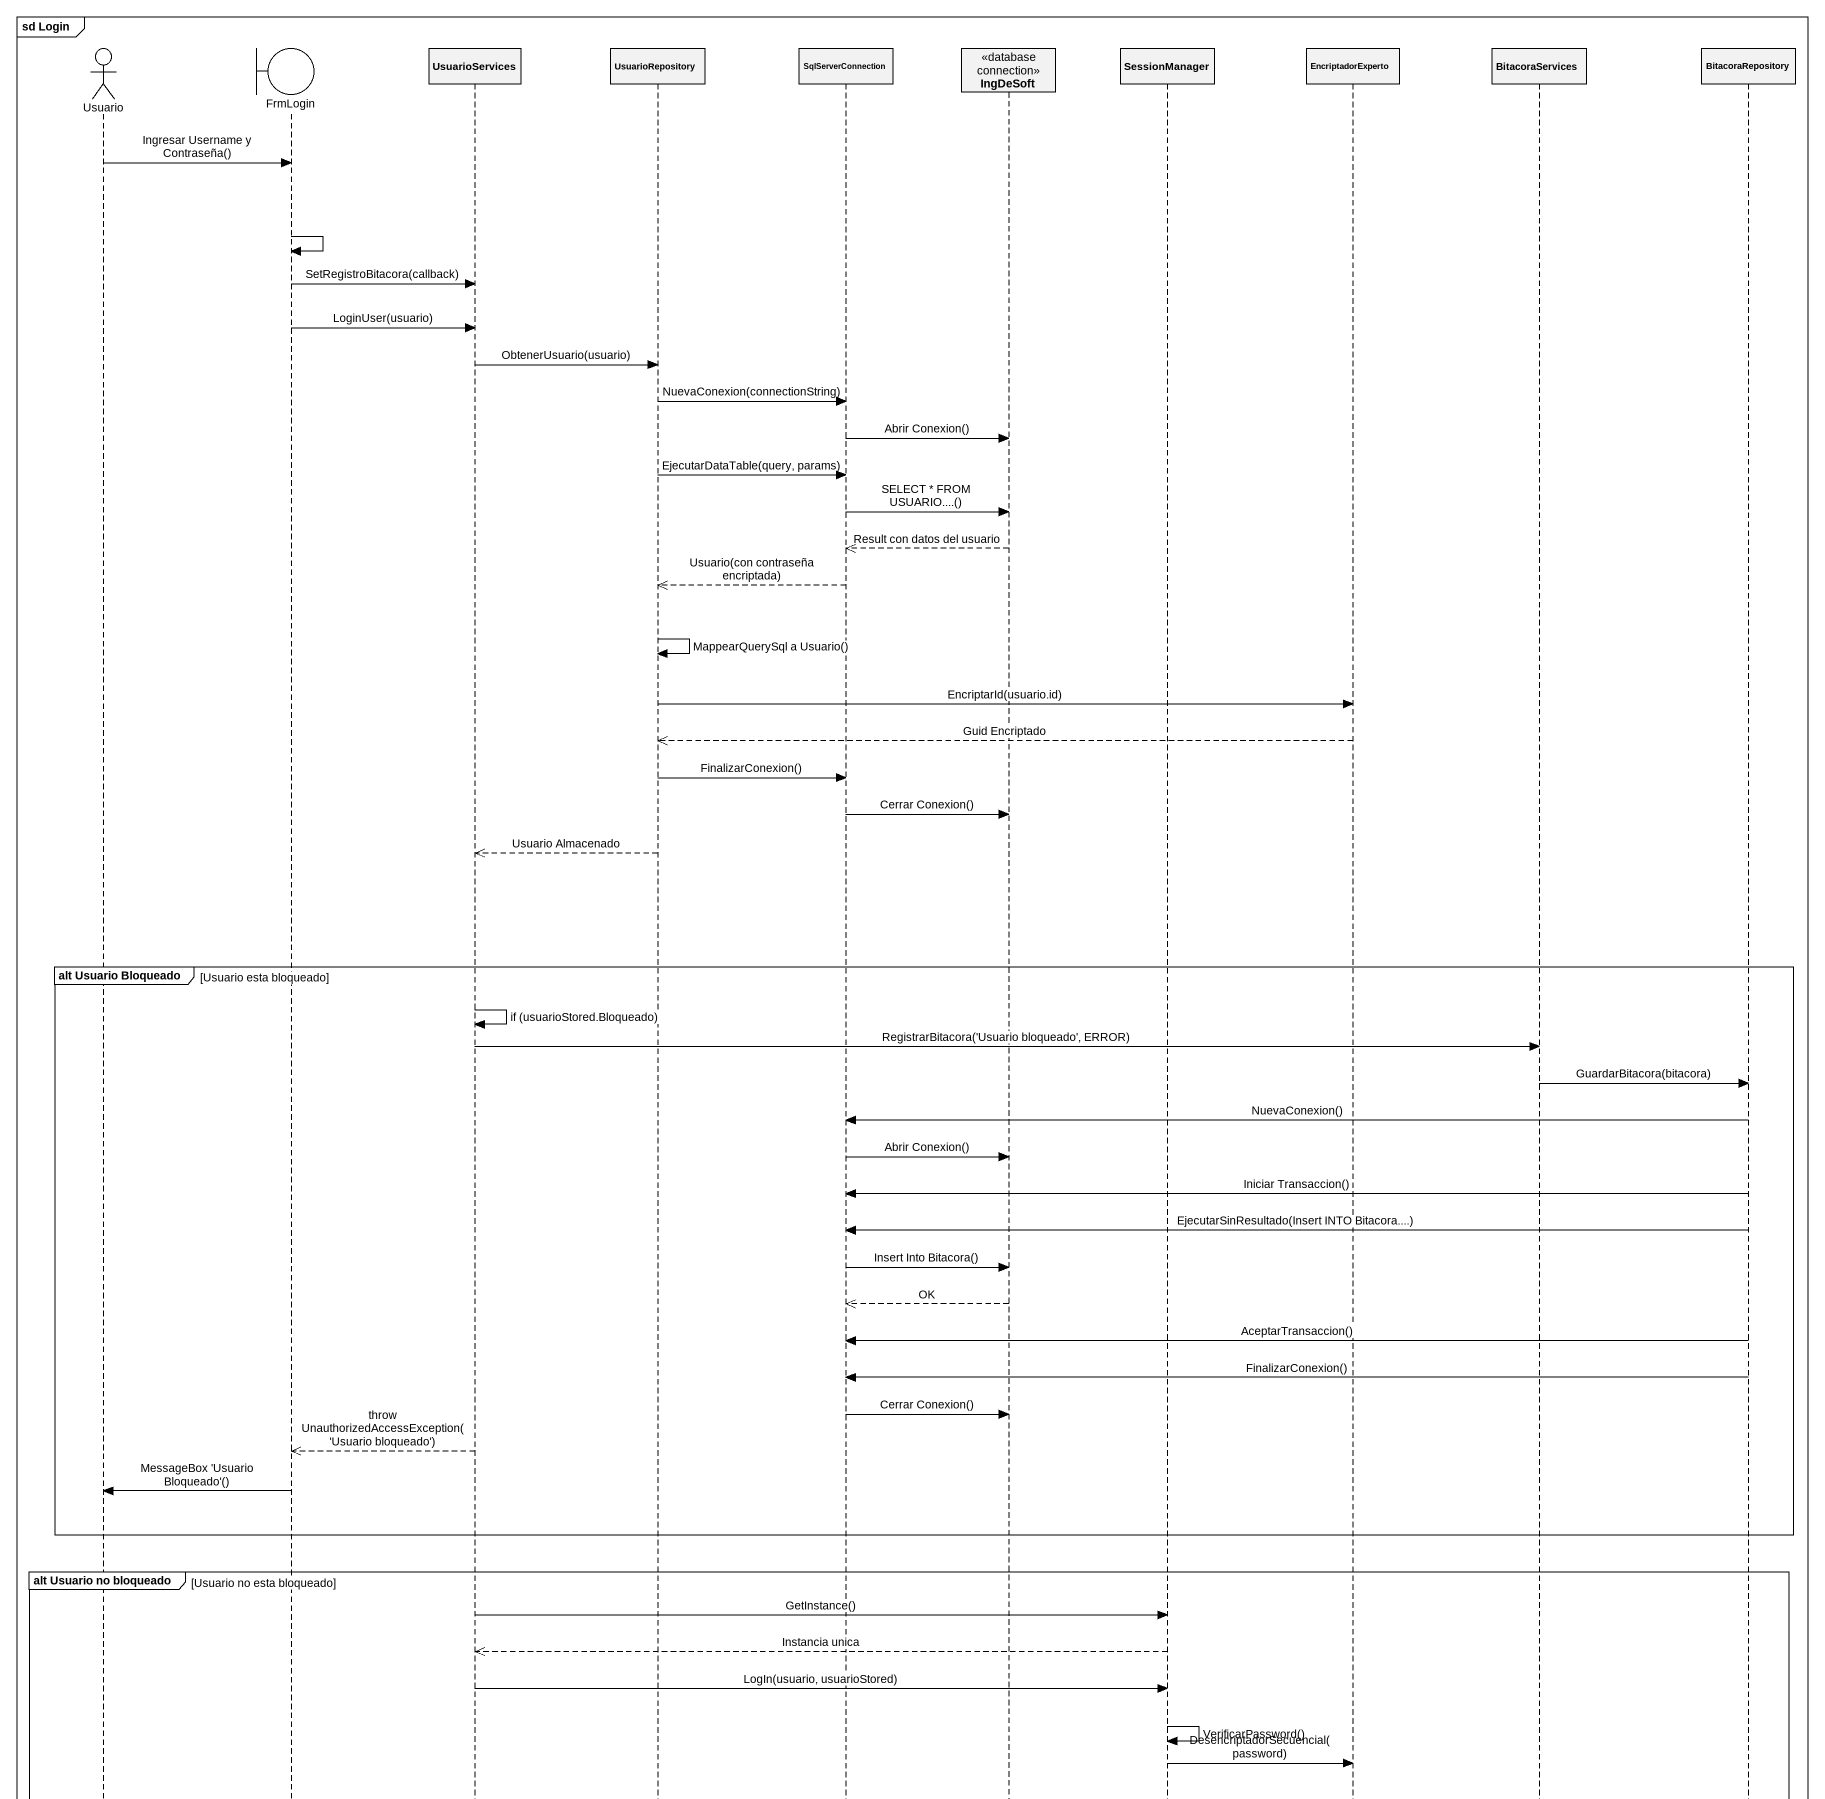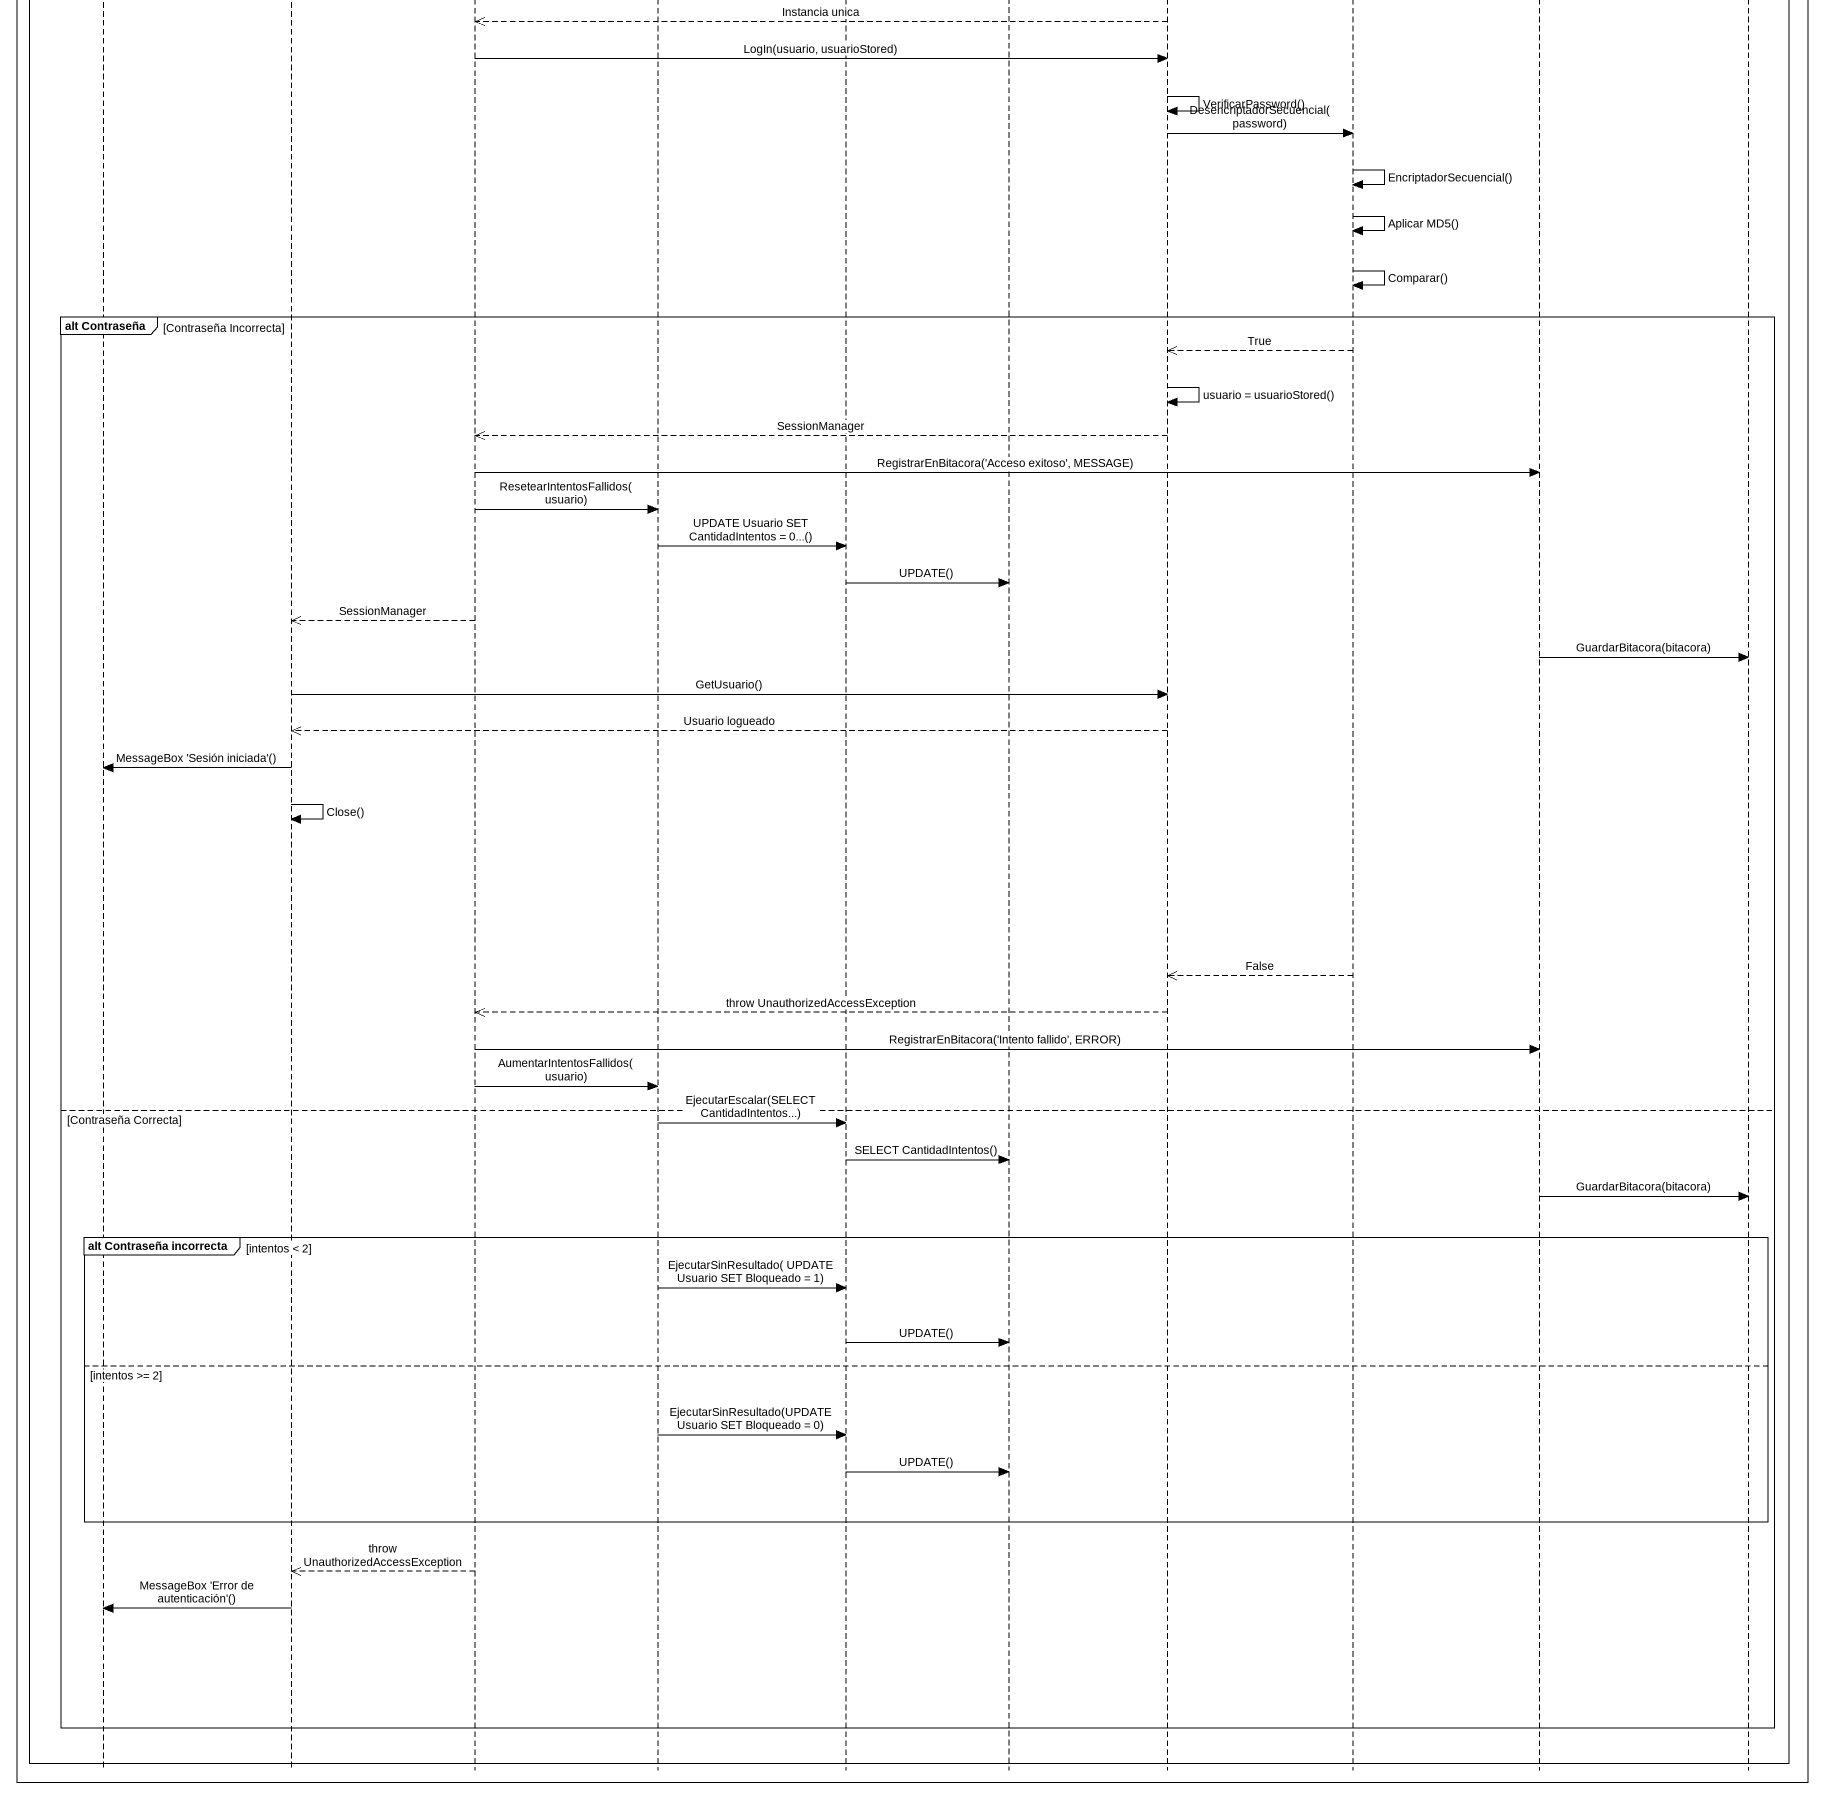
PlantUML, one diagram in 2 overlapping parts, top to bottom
@startuml
mainframe sd Login
hide footbox
actor Usuario
boundary FrmLogin
participant UsuarioServices
participant UsuarioRepository
participant SqlServerConnection
participant IngDeSoft <<database connection>>
participant SessionManager
participant EncriptadorExperto
participant BitacoraServices
participant BitacoraRepository

Usuario -> FrmLogin : Ingresar Username y Contraseña()
FrmLogin -> FrmLogin
FrmLogin -> UsuarioServices : SetRegistroBitacora(callback)
FrmLogin -> UsuarioServices : LoginUser(usuario)
UsuarioServices -> UsuarioRepository : ObtenerUsuario(usuario)
UsuarioRepository -> SqlServerConnection : NuevaConexion(connectionString)
SqlServerConnection -> IngDeSoft : Abrir Conexion()
UsuarioRepository -> SqlServerConnection : EjecutarDataTable(query, params)
SqlServerConnection -> IngDeSoft : SELECT * FROM USUARIO....()
IngDeSoft -->> SqlServerConnection : Result con datos del usuario
SqlServerConnection -->> UsuarioRepository : Usuario(con contraseña encriptada)
UsuarioRepository -> UsuarioRepository : MappearQuerySql a Usuario()
UsuarioRepository -> EncriptadorExperto : EncriptarId(usuario.id)
EncriptadorExperto -->> UsuarioRepository : Guid Encriptado
UsuarioRepository -> SqlServerConnection : FinalizarConexion()
SqlServerConnection -> IngDeSoft : Cerrar Conexion()
UsuarioRepository -->> UsuarioServices : Usuario Almacenado
group alt Usuario Bloqueado [Usuario esta bloqueado]
  UsuarioServices -> UsuarioServices : if (usuarioStored.Bloqueado)
  UsuarioServices -> BitacoraServices : RegistrarBitacora('Usuario bloqueado', ERROR)
  BitacoraServices -> BitacoraRepository : GuardarBitacora(bitacora)
  BitacoraRepository -> SqlServerConnection : NuevaConexion()
  SqlServerConnection -> IngDeSoft : Abrir Conexion()
  BitacoraRepository -> SqlServerConnection : Iniciar Transaccion()
  BitacoraRepository -> SqlServerConnection : EjecutarSinResultado(Insert INTO Bitacora....)
  SqlServerConnection -> IngDeSoft : Insert Into Bitacora()
  IngDeSoft -->> SqlServerConnection : OK
  BitacoraRepository -> SqlServerConnection : AceptarTransaccion()
  BitacoraRepository -> SqlServerConnection : FinalizarConexion()
  SqlServerConnection -> IngDeSoft : Cerrar Conexion()
  UsuarioServices -->> FrmLogin : throw UnauthorizedAccessException('Usuario bloqueado')
  FrmLogin -> Usuario : MessageBox 'Usuario Bloqueado'()
end
group alt Usuario no bloqueado [Usuario no esta bloqueado]
  UsuarioServices -> SessionManager : GetInstance()
  SessionManager -->> UsuarioServices : Instancia unica
  UsuarioServices -> SessionManager : LogIn(usuario, usuarioStored)
  SessionManager -> SessionManager : VerificarPassword()
  SessionManager -> EncriptadorExperto : DesencriptadorSecuencial(password)
  EncriptadorExperto -> EncriptadorExperto : EncriptadorSecuencial()
  EncriptadorExperto -> EncriptadorExperto : Aplicar MD5()
  EncriptadorExperto -> EncriptadorExperto : Comparar()
  group alt Contraseña [Contraseña Incorrecta]
    EncriptadorExperto -->> SessionManager : True
    SessionManager -> SessionManager : usuario = usuarioStored()
    SessionManager -->> UsuarioServices : SessionManager
    UsuarioServices -> BitacoraServices : RegistrarEnBitacora('Acceso exitoso', MESSAGE)
    UsuarioServices -> UsuarioRepository : ResetearIntentosFallidos(usuario)
    UsuarioRepository -> SqlServerConnection : UPDATE Usuario SET CantidadIntentos = 0...()
    SqlServerConnection -> IngDeSoft : UPDATE()
    UsuarioServices -->> FrmLogin : SessionManager
    BitacoraServices -> BitacoraRepository : GuardarBitacora(bitacora)
    FrmLogin -> SessionManager : GetUsuario()
    SessionManager -->> FrmLogin : Usuario logueado
    FrmLogin -> Usuario : MessageBox 'Sesión iniciada'()
    FrmLogin -> FrmLogin : Close()
    EncriptadorExperto -->> SessionManager : False
    SessionManager -->> UsuarioServices : throw UnauthorizedAccessException
    UsuarioServices -> BitacoraServices : RegistrarEnBitacora('Intento fallido', ERROR)
    UsuarioServices -> UsuarioRepository : AumentarIntentosFallidos(usuario)
  else Contraseña Correcta
    UsuarioRepository -> SqlServerConnection : EjecutarEscalar(SELECT CantidadIntentos...)
    SqlServerConnection -> IngDeSoft : SELECT CantidadIntentos()
    BitacoraServices -> BitacoraRepository : GuardarBitacora(bitacora)
    group alt Contraseña incorrecta [intentos < 2]
      UsuarioRepository -> SqlServerConnection : EjecutarSinResultado( UPDATE Usuario SET Bloqueado = 1)
      SqlServerConnection -> IngDeSoft : UPDATE()
    else intentos >= 2
      UsuarioRepository -> SqlServerConnection : EjecutarSinResultado(UPDATE Usuario SET Bloqueado = 0)
      SqlServerConnection -> IngDeSoft : UPDATE()
    end
    UsuarioServices -->> FrmLogin : throw UnauthorizedAccessException
    FrmLogin -> Usuario : MessageBox 'Error de autenticación'()
  end
end
@enduml
